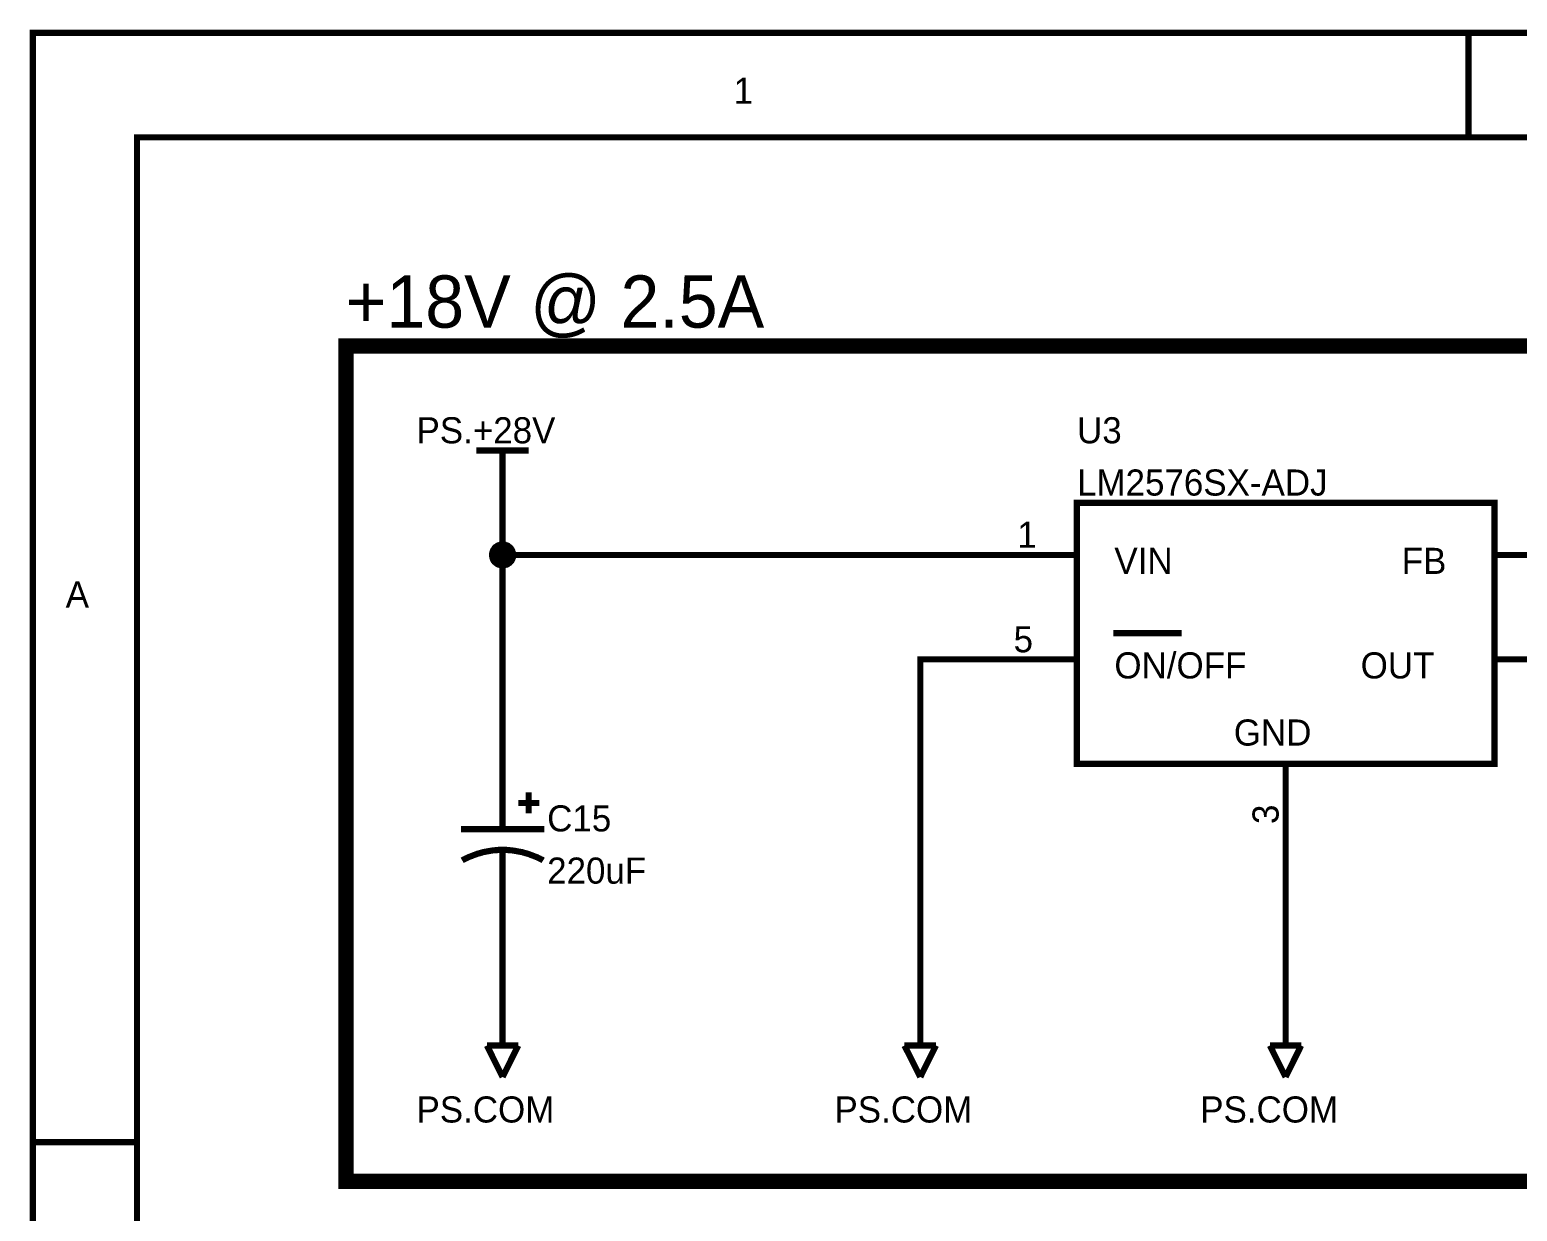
# Model space of a CAD drawing. Header units: inches. Extents: x 0 to 11, y 0 to 8.5.
# Drawn here: x -0.005 to 2.844, y 6.243 to 8.506 of the extents above; entities that cross this region are included whole.
import ezdxf

# ---------------------------------------------------------------- set-up
doc = ezdxf.new("R2010")
doc.units = ezdxf.units.IN
doc.header["$MEASUREMENT"] = 0
doc.layers.add('Sheet', color=255, linetype='Continuous')

msp = doc.modelspace()

# ---------------------------------------------------------------- linework, layer by layer
at = {"layer": 'Sheet'}
for points, const_width in [([(0.0013, 8.5), (10.9991, 8.5), (10.9991, 0), (0.0013, 0), (0.0013, 8.5)], 0.0118), ([(0.0013, 8.5), (0.0013, 0), (10.9991, 0), (10.9991, 8.5), (0.0013, 8.5), (0.0013, 8.5)], 0.0039), ([(0.201, 8.2998), (10.799, 8.2998), (10.799, 0.1997), (0.201, 0.1997), (0.201, 8.2998)], 0.0118), ([(0.201, 8.2998), (0.201, 0.1997), (10.799, 0.1997), (10.799, 8.2998), (0.201, 8.2998), (0.201, 8.2998)], 0.0039), ([(0.6013, 7.8999), (5.6001, 7.8999), (5.6001, 6.2999), (0.6013, 6.2999), (0.6013, 7.8999)], 0.0295), ([(2.0009, 7.5997), (2.8009, 7.5997), (2.8009, 7.0997), (2.0009, 7.0997), (2.0009, 7.5997)], 0.0118), ([(2.0009, 7.5997), (2.0009, 7.0997), (2.8009, 7.0997), (2.8009, 7.5997), (2.0009, 7.5997), (2.0009, 7.5997)], 0.0039)]:
    msp.add_lwpolyline(points, close=True, dxfattribs=dict(at, const_width=const_width))
for points, const_width in [([(0.0013, 8.5), (0.201, 8.5)], 0.0118), ([(2.7509, 8.5), (2.7509, 8.2998)], 0.0118), ([(0.851, 7.6998), (0.9511, 7.6998)], 0.0118), ([(0.901, 7.5997), (0.901, 7.6998)], 0.0118), ([(0.901, 7.4996), (0.901, 7.5997)], 0.0118), ([(0.8809, 7.4996), (0.8809, 7.5005), (0.8809, 7.5018), (0.8814, 7.5027), (0.8814, 7.5036), (0.8814, 7.5045), (0.8818, 7.5054), (0.8823, 7.5068), (0.8827, 7.5076), (0.8827, 7.5085), (0.8832, 7.5094), (0.8836, 7.5099), (0.8845, 7.5108), (0.8849, 7.5117), (0.8854, 7.5126), (0.8863, 7.513), (0.8867, 7.5139), (0.8876, 7.5144), (0.8881, 7.5152), (0.889, 7.5157), (0.8899, 7.5161), (0.8908, 7.517), (0.8912, 7.5175), (0.8921, 7.5179), (0.893, 7.5179), (0.8939, 7.5184), (0.8952, 7.5188), (0.8961, 7.5193), (0.897, 7.5193), (0.8979, 7.5193), (0.8988, 7.5197), (0.9001, 7.5197), (0.901, 7.5197)], 0.0118), ([(0.8809, 7.4996), (0.8809, 7.5005), (0.8809, 7.5018), (0.8814, 7.5027), (0.8814, 7.5036), (0.8814, 7.5045), (0.8818, 7.5054), (0.8823, 7.5068), (0.8827, 7.5076), (0.8827, 7.5085), (0.8832, 7.5094), (0.8836, 7.5099), (0.8845, 7.5108), (0.8849, 7.5117), (0.8854, 7.5126), (0.8863, 7.513), (0.8867, 7.5139), (0.8876, 7.5144), (0.8881, 7.5152), (0.889, 7.5157), (0.8899, 7.5161), (0.8908, 7.517), (0.8912, 7.5175), (0.8921, 7.5179), (0.893, 7.5179), (0.8939, 7.5184), (0.8952, 7.5188), (0.8961, 7.5193), (0.897, 7.5193), (0.8979, 7.5193), (0.8988, 7.5197), (0.9001, 7.5197), (0.901, 7.5197)], 0.0118), ([(0.8809, 7.4996), (0.8809, 7.5005), (0.8809, 7.5018), (0.8814, 7.5027), (0.8814, 7.5036), (0.8814, 7.5045), (0.8818, 7.5054), (0.8823, 7.5068), (0.8827, 7.5076), (0.8827, 7.5085), (0.8832, 7.5094), (0.8836, 7.5099), (0.8845, 7.5108), (0.8849, 7.5117), (0.8854, 7.5126), (0.8863, 7.513), (0.8867, 7.5139), (0.8876, 7.5144), (0.8881, 7.5152), (0.889, 7.5157), (0.8899, 7.5161), (0.8908, 7.517), (0.8912, 7.5175), (0.8921, 7.5179), (0.893, 7.5179), (0.8939, 7.5184), (0.8952, 7.5188), (0.8961, 7.5193), (0.897, 7.5193), (0.8979, 7.5193), (0.8988, 7.5197), (0.9001, 7.5197), (0.901, 7.5197)], 0.0118), ([(0.8809, 7.4996), (0.8809, 7.5005), (0.8809, 7.5018), (0.8814, 7.5027), (0.8814, 7.5036), (0.8814, 7.5045), (0.8818, 7.5054), (0.8823, 7.5068), (0.8827, 7.5076), (0.8827, 7.5085), (0.8832, 7.5094), (0.8836, 7.5099), (0.8845, 7.5108), (0.8849, 7.5117), (0.8854, 7.5126), (0.8863, 7.513), (0.8867, 7.5139), (0.8876, 7.5144), (0.8881, 7.5152), (0.889, 7.5157), (0.8899, 7.5161), (0.8908, 7.517), (0.8912, 7.5175), (0.8921, 7.5179), (0.893, 7.5179), (0.8939, 7.5184), (0.8952, 7.5188), (0.8961, 7.5193), (0.897, 7.5193), (0.8979, 7.5193), (0.8988, 7.5197), (0.9001, 7.5197), (0.901, 7.5197)], 0.0118), ([(0.8809, 7.4996), (0.8809, 7.5005), (0.8809, 7.5018), (0.8814, 7.5027), (0.8814, 7.5036), (0.8814, 7.5045), (0.8818, 7.5054), (0.8823, 7.5068), (0.8827, 7.5076), (0.8827, 7.5085), (0.8832, 7.5094), (0.8836, 7.5099), (0.8845, 7.5108), (0.8849, 7.5117), (0.8854, 7.5126), (0.8863, 7.513), (0.8867, 7.5139), (0.8876, 7.5144), (0.8881, 7.5152), (0.889, 7.5157), (0.8899, 7.5161), (0.8908, 7.517), (0.8912, 7.5175), (0.8921, 7.5179), (0.893, 7.5179), (0.8939, 7.5184), (0.8952, 7.5188), (0.8961, 7.5193), (0.897, 7.5193), (0.8979, 7.5193), (0.8988, 7.5197), (0.9001, 7.5197), (0.901, 7.5197)], 0.0039), ([(0.8809, 7.4996), (0.8809, 7.5005), (0.8809, 7.5018), (0.8814, 7.5027), (0.8814, 7.5036), (0.8814, 7.5045), (0.8818, 7.5054), (0.8823, 7.5068), (0.8827, 7.5076), (0.8827, 7.5085), (0.8832, 7.5094), (0.8836, 7.5099), (0.8845, 7.5108), (0.8849, 7.5117), (0.8854, 7.5126), (0.8863, 7.513), (0.8867, 7.5139), (0.8876, 7.5144), (0.8881, 7.5152), (0.889, 7.5157), (0.8899, 7.5161), (0.8908, 7.517), (0.8912, 7.5175), (0.8921, 7.5179), (0.893, 7.5179), (0.8939, 7.5184), (0.8952, 7.5188), (0.8961, 7.5193), (0.897, 7.5193), (0.8979, 7.5193), (0.8988, 7.5197), (0.9001, 7.5197), (0.901, 7.5197)], 0.0039), ([(0.8809, 7.4996), (0.8809, 7.5005), (0.8809, 7.5018), (0.8814, 7.5027), (0.8814, 7.5036), (0.8814, 7.5045), (0.8818, 7.5054), (0.8823, 7.5068), (0.8827, 7.5076), (0.8827, 7.5085), (0.8832, 7.5094), (0.8836, 7.5099), (0.8845, 7.5108), (0.8849, 7.5117), (0.8854, 7.5126), (0.8863, 7.513), (0.8867, 7.5139), (0.8876, 7.5144), (0.8881, 7.5152), (0.889, 7.5157), (0.8899, 7.5161), (0.8908, 7.517), (0.8912, 7.5175), (0.8921, 7.5179), (0.893, 7.5179), (0.8939, 7.5184), (0.8952, 7.5188), (0.8961, 7.5193), (0.897, 7.5193), (0.8979, 7.5193), (0.8988, 7.5197), (0.9001, 7.5197), (0.901, 7.5197)], 0.0039), ([(0.8809, 7.4996), (0.8809, 7.5005), (0.8809, 7.5018), (0.8814, 7.5027), (0.8814, 7.5036), (0.8814, 7.5045), (0.8818, 7.5054), (0.8823, 7.5068), (0.8827, 7.5076), (0.8827, 7.5085), (0.8832, 7.5094), (0.8836, 7.5099), (0.8845, 7.5108), (0.8849, 7.5117), (0.8854, 7.5126), (0.8863, 7.513), (0.8867, 7.5139), (0.8876, 7.5144), (0.8881, 7.5152), (0.889, 7.5157), (0.8899, 7.5161), (0.8908, 7.517), (0.8912, 7.5175), (0.8921, 7.5179), (0.893, 7.5179), (0.8939, 7.5184), (0.8952, 7.5188), (0.8961, 7.5193), (0.897, 7.5193), (0.8979, 7.5193), (0.8988, 7.5197), (0.9001, 7.5197), (0.901, 7.5197)], 0.0039), ([(0.901, 7.5197), (0.901, 7.5197)], 0.0118), ([(0.901, 7.5197), (0.9019, 7.5197), (0.9033, 7.5197), (0.9042, 7.5193), (0.9051, 7.5193), (0.9059, 7.5193), (0.9068, 7.5188), (0.9082, 7.5184), (0.9091, 7.5179), (0.91, 7.5179), (0.9109, 7.5175), (0.9113, 7.517), (0.9122, 7.5161), (0.9131, 7.5157), (0.914, 7.5152), (0.9144, 7.5144), (0.9153, 7.5139), (0.9158, 7.513), (0.9167, 7.5126), (0.9171, 7.5117), (0.9176, 7.5108), (0.9185, 7.5099), (0.9189, 7.5094), (0.9193, 7.5085), (0.9193, 7.5076), (0.9198, 7.5068), (0.9202, 7.5054), (0.9207, 7.5045), (0.9207, 7.5036), (0.9207, 7.5027), (0.9211, 7.5018), (0.9211, 7.5005), (0.9211, 7.4996)], 0.0118), ([(0.901, 7.5197), (0.901, 7.5197)], 0.0118), ([(0.901, 7.5197), (0.9019, 7.5197), (0.9033, 7.5197), (0.9042, 7.5193), (0.9051, 7.5193), (0.9059, 7.5193), (0.9068, 7.5188), (0.9082, 7.5184), (0.9091, 7.5179), (0.91, 7.5179), (0.9109, 7.5175), (0.9113, 7.517), (0.9122, 7.5161), (0.9131, 7.5157), (0.914, 7.5152), (0.9144, 7.5144), (0.9153, 7.5139), (0.9158, 7.513), (0.9167, 7.5126), (0.9171, 7.5117), (0.9176, 7.5108), (0.9185, 7.5099), (0.9189, 7.5094), (0.9193, 7.5085), (0.9193, 7.5076), (0.9198, 7.5068), (0.9202, 7.5054), (0.9207, 7.5045), (0.9207, 7.5036), (0.9207, 7.5027), (0.9211, 7.5018), (0.9211, 7.5005), (0.9211, 7.4996)], 0.0118), ([(0.901, 7.5197), (0.901, 7.5197)], 0.0118), ([(0.901, 7.5197), (0.9019, 7.5197), (0.9033, 7.5197), (0.9042, 7.5193), (0.9051, 7.5193), (0.9059, 7.5193), (0.9068, 7.5188), (0.9082, 7.5184), (0.9091, 7.5179), (0.91, 7.5179), (0.9109, 7.5175), (0.9113, 7.517), (0.9122, 7.5161), (0.9131, 7.5157), (0.914, 7.5152), (0.9144, 7.5144), (0.9153, 7.5139), (0.9158, 7.513), (0.9167, 7.5126), (0.9171, 7.5117), (0.9176, 7.5108), (0.9185, 7.5099), (0.9189, 7.5094), (0.9193, 7.5085), (0.9193, 7.5076), (0.9198, 7.5068), (0.9202, 7.5054), (0.9207, 7.5045), (0.9207, 7.5036), (0.9207, 7.5027), (0.9211, 7.5018), (0.9211, 7.5005), (0.9211, 7.4996)], 0.0118), ([(0.901, 7.5197), (0.901, 7.5197)], 0.0118), ([(0.901, 7.5197), (0.9019, 7.5197), (0.9033, 7.5197), (0.9042, 7.5193), (0.9051, 7.5193), (0.9059, 7.5193), (0.9068, 7.5188), (0.9082, 7.5184), (0.9091, 7.5179), (0.91, 7.5179), (0.9109, 7.5175), (0.9113, 7.517), (0.9122, 7.5161), (0.9131, 7.5157), (0.914, 7.5152), (0.9144, 7.5144), (0.9153, 7.5139), (0.9158, 7.513), (0.9167, 7.5126), (0.9171, 7.5117), (0.9176, 7.5108), (0.9185, 7.5099), (0.9189, 7.5094), (0.9193, 7.5085), (0.9193, 7.5076), (0.9198, 7.5068), (0.9202, 7.5054), (0.9207, 7.5045), (0.9207, 7.5036), (0.9207, 7.5027), (0.9211, 7.5018), (0.9211, 7.5005), (0.9211, 7.4996)], 0.0118), ([(0.901, 7.5197), (0.901, 7.5197)], 0.0039), ([(0.901, 7.5197), (0.9019, 7.5197), (0.9033, 7.5197), (0.9042, 7.5193), (0.9051, 7.5193), (0.9059, 7.5193), (0.9068, 7.5188), (0.9082, 7.5184), (0.9091, 7.5179), (0.91, 7.5179), (0.9109, 7.5175), (0.9113, 7.517), (0.9122, 7.5161), (0.9131, 7.5157), (0.914, 7.5152), (0.9144, 7.5144), (0.9153, 7.5139), (0.9158, 7.513), (0.9167, 7.5126), (0.9171, 7.5117), (0.9176, 7.5108), (0.9185, 7.5099), (0.9189, 7.5094), (0.9193, 7.5085), (0.9193, 7.5076), (0.9198, 7.5068), (0.9202, 7.5054), (0.9207, 7.5045), (0.9207, 7.5036), (0.9207, 7.5027), (0.9211, 7.5018), (0.9211, 7.5005), (0.9211, 7.4996)], 0.0039), ([(0.901, 7.5197), (0.901, 7.5197)], 0.0039), ([(0.901, 7.5197), (0.9019, 7.5197), (0.9033, 7.5197), (0.9042, 7.5193), (0.9051, 7.5193), (0.9059, 7.5193), (0.9068, 7.5188), (0.9082, 7.5184), (0.9091, 7.5179), (0.91, 7.5179), (0.9109, 7.5175), (0.9113, 7.517), (0.9122, 7.5161), (0.9131, 7.5157), (0.914, 7.5152), (0.9144, 7.5144), (0.9153, 7.5139), (0.9158, 7.513), (0.9167, 7.5126), (0.9171, 7.5117), (0.9176, 7.5108), (0.9185, 7.5099), (0.9189, 7.5094), (0.9193, 7.5085), (0.9193, 7.5076), (0.9198, 7.5068), (0.9202, 7.5054), (0.9207, 7.5045), (0.9207, 7.5036), (0.9207, 7.5027), (0.9211, 7.5018), (0.9211, 7.5005), (0.9211, 7.4996)], 0.0039), ([(0.901, 7.5197), (0.901, 7.5197)], 0.0039), ([(0.901, 7.5197), (0.9019, 7.5197), (0.9033, 7.5197), (0.9042, 7.5193), (0.9051, 7.5193), (0.9059, 7.5193), (0.9068, 7.5188), (0.9082, 7.5184), (0.9091, 7.5179), (0.91, 7.5179), (0.9109, 7.5175), (0.9113, 7.517), (0.9122, 7.5161), (0.9131, 7.5157), (0.914, 7.5152), (0.9144, 7.5144), (0.9153, 7.5139), (0.9158, 7.513), (0.9167, 7.5126), (0.9171, 7.5117), (0.9176, 7.5108), (0.9185, 7.5099), (0.9189, 7.5094), (0.9193, 7.5085), (0.9193, 7.5076), (0.9198, 7.5068), (0.9202, 7.5054), (0.9207, 7.5045), (0.9207, 7.5036), (0.9207, 7.5027), (0.9211, 7.5018), (0.9211, 7.5005), (0.9211, 7.4996)], 0.0039), ([(0.901, 7.5197), (0.901, 7.5197)], 0.0039), ([(0.901, 7.5197), (0.9019, 7.5197), (0.9033, 7.5197), (0.9042, 7.5193), (0.9051, 7.5193), (0.9059, 7.5193), (0.9068, 7.5188), (0.9082, 7.5184), (0.9091, 7.5179), (0.91, 7.5179), (0.9109, 7.5175), (0.9113, 7.517), (0.9122, 7.5161), (0.9131, 7.5157), (0.914, 7.5152), (0.9144, 7.5144), (0.9153, 7.5139), (0.9158, 7.513), (0.9167, 7.5126), (0.9171, 7.5117), (0.9176, 7.5108), (0.9185, 7.5099), (0.9189, 7.5094), (0.9193, 7.5085), (0.9193, 7.5076), (0.9198, 7.5068), (0.9202, 7.5054), (0.9207, 7.5045), (0.9207, 7.5036), (0.9207, 7.5027), (0.9211, 7.5018), (0.9211, 7.5005), (0.9211, 7.4996)], 0.0039), ([(0.901, 7.4799), (0.9001, 7.4799), (0.8988, 7.4799), (0.8979, 7.4804), (0.897, 7.4804), (0.8961, 7.4804), (0.8952, 7.4808), (0.8939, 7.4813), (0.893, 7.4813), (0.8921, 7.4817), (0.8912, 7.4822), (0.8908, 7.4826), (0.8899, 7.4835), (0.889, 7.484), (0.8881, 7.4844), (0.8876, 7.4853), (0.8867, 7.4858), (0.8863, 7.4866), (0.8854, 7.4871), (0.8849, 7.488), (0.8845, 7.4889), (0.8836, 7.4893), (0.8832, 7.4902), (0.8827, 7.4911), (0.8827, 7.492), (0.8823, 7.4929), (0.8818, 7.4938), (0.8814, 7.4947), (0.8814, 7.4956), (0.8814, 7.4965), (0.8809, 7.4978), (0.8809, 7.4987), (0.8809, 7.4996)], 0.0118), ([(0.8809, 7.4996), (0.8809, 7.4996)], 0.0118), ([(0.901, 7.4799), (0.9001, 7.4799), (0.8988, 7.4799), (0.8979, 7.4804), (0.897, 7.4804), (0.8961, 7.4804), (0.8952, 7.4808), (0.8939, 7.4813), (0.893, 7.4813), (0.8921, 7.4817), (0.8912, 7.4822), (0.8908, 7.4826), (0.8899, 7.4835), (0.889, 7.484), (0.8881, 7.4844), (0.8876, 7.4853), (0.8867, 7.4858), (0.8863, 7.4866), (0.8854, 7.4871), (0.8849, 7.488), (0.8845, 7.4889), (0.8836, 7.4893), (0.8832, 7.4902), (0.8827, 7.4911), (0.8827, 7.492), (0.8823, 7.4929), (0.8818, 7.4938), (0.8814, 7.4947), (0.8814, 7.4956), (0.8814, 7.4965), (0.8809, 7.4978), (0.8809, 7.4987), (0.8809, 7.4996)], 0.0118), ([(0.8809, 7.4996), (0.8809, 7.4996)], 0.0118), ([(0.901, 7.4799), (0.9001, 7.4799), (0.8988, 7.4799), (0.8979, 7.4804), (0.897, 7.4804), (0.8961, 7.4804), (0.8952, 7.4808), (0.8939, 7.4813), (0.893, 7.4813), (0.8921, 7.4817), (0.8912, 7.4822), (0.8908, 7.4826), (0.8899, 7.4835), (0.889, 7.484), (0.8881, 7.4844), (0.8876, 7.4853), (0.8867, 7.4858), (0.8863, 7.4866), (0.8854, 7.4871), (0.8849, 7.488), (0.8845, 7.4889), (0.8836, 7.4893), (0.8832, 7.4902), (0.8827, 7.4911), (0.8827, 7.492), (0.8823, 7.4929), (0.8818, 7.4938), (0.8814, 7.4947), (0.8814, 7.4956), (0.8814, 7.4965), (0.8809, 7.4978), (0.8809, 7.4987), (0.8809, 7.4996)], 0.0118), ([(0.8809, 7.4996), (0.8809, 7.4996)], 0.0118), ([(0.901, 7.4799), (0.9001, 7.4799), (0.8988, 7.4799), (0.8979, 7.4804), (0.897, 7.4804), (0.8961, 7.4804), (0.8952, 7.4808), (0.8939, 7.4813), (0.893, 7.4813), (0.8921, 7.4817), (0.8912, 7.4822), (0.8908, 7.4826), (0.8899, 7.4835), (0.889, 7.484), (0.8881, 7.4844), (0.8876, 7.4853), (0.8867, 7.4858), (0.8863, 7.4866), (0.8854, 7.4871), (0.8849, 7.488), (0.8845, 7.4889), (0.8836, 7.4893), (0.8832, 7.4902), (0.8827, 7.4911), (0.8827, 7.492), (0.8823, 7.4929), (0.8818, 7.4938), (0.8814, 7.4947), (0.8814, 7.4956), (0.8814, 7.4965), (0.8809, 7.4978), (0.8809, 7.4987), (0.8809, 7.4996)], 0.0118), ([(0.8809, 7.4996), (0.8809, 7.4996)], 0.0118), ([(0.901, 7.4799), (0.9001, 7.4799), (0.8988, 7.4799), (0.8979, 7.4804), (0.897, 7.4804), (0.8961, 7.4804), (0.8952, 7.4808), (0.8939, 7.4813), (0.893, 7.4813), (0.8921, 7.4817), (0.8912, 7.4822), (0.8908, 7.4826), (0.8899, 7.4835), (0.889, 7.484), (0.8881, 7.4844), (0.8876, 7.4853), (0.8867, 7.4858), (0.8863, 7.4866), (0.8854, 7.4871), (0.8849, 7.488), (0.8845, 7.4889), (0.8836, 7.4893), (0.8832, 7.4902), (0.8827, 7.4911), (0.8827, 7.492), (0.8823, 7.4929), (0.8818, 7.4938), (0.8814, 7.4947), (0.8814, 7.4956), (0.8814, 7.4965), (0.8809, 7.4978), (0.8809, 7.4987), (0.8809, 7.4996)], 0.0039), ([(0.8809, 7.4996), (0.8809, 7.4996)], 0.0039), ([(0.901, 7.4799), (0.9001, 7.4799), (0.8988, 7.4799), (0.8979, 7.4804), (0.897, 7.4804), (0.8961, 7.4804), (0.8952, 7.4808), (0.8939, 7.4813), (0.893, 7.4813), (0.8921, 7.4817), (0.8912, 7.4822), (0.8908, 7.4826), (0.8899, 7.4835), (0.889, 7.484), (0.8881, 7.4844), (0.8876, 7.4853), (0.8867, 7.4858), (0.8863, 7.4866), (0.8854, 7.4871), (0.8849, 7.488), (0.8845, 7.4889), (0.8836, 7.4893), (0.8832, 7.4902), (0.8827, 7.4911), (0.8827, 7.492), (0.8823, 7.4929), (0.8818, 7.4938), (0.8814, 7.4947), (0.8814, 7.4956), (0.8814, 7.4965), (0.8809, 7.4978), (0.8809, 7.4987), (0.8809, 7.4996)], 0.0039), ([(0.8809, 7.4996), (0.8809, 7.4996)], 0.0039), ([(0.901, 7.4799), (0.9001, 7.4799), (0.8988, 7.4799), (0.8979, 7.4804), (0.897, 7.4804), (0.8961, 7.4804), (0.8952, 7.4808), (0.8939, 7.4813), (0.893, 7.4813), (0.8921, 7.4817), (0.8912, 7.4822), (0.8908, 7.4826), (0.8899, 7.4835), (0.889, 7.484), (0.8881, 7.4844), (0.8876, 7.4853), (0.8867, 7.4858), (0.8863, 7.4866), (0.8854, 7.4871), (0.8849, 7.488), (0.8845, 7.4889), (0.8836, 7.4893), (0.8832, 7.4902), (0.8827, 7.4911), (0.8827, 7.492), (0.8823, 7.4929), (0.8818, 7.4938), (0.8814, 7.4947), (0.8814, 7.4956), (0.8814, 7.4965), (0.8809, 7.4978), (0.8809, 7.4987), (0.8809, 7.4996)], 0.0039), ([(0.8809, 7.4996), (0.8809, 7.4996)], 0.0039), ([(0.901, 7.4799), (0.9001, 7.4799), (0.8988, 7.4799), (0.8979, 7.4804), (0.897, 7.4804), (0.8961, 7.4804), (0.8952, 7.4808), (0.8939, 7.4813), (0.893, 7.4813), (0.8921, 7.4817), (0.8912, 7.4822), (0.8908, 7.4826), (0.8899, 7.4835), (0.889, 7.484), (0.8881, 7.4844), (0.8876, 7.4853), (0.8867, 7.4858), (0.8863, 7.4866), (0.8854, 7.4871), (0.8849, 7.488), (0.8845, 7.4889), (0.8836, 7.4893), (0.8832, 7.4902), (0.8827, 7.4911), (0.8827, 7.492), (0.8823, 7.4929), (0.8818, 7.4938), (0.8814, 7.4947), (0.8814, 7.4956), (0.8814, 7.4965), (0.8809, 7.4978), (0.8809, 7.4987), (0.8809, 7.4996)], 0.0039), ([(0.8809, 7.4996), (0.8809, 7.4996)], 0.0039), ([(1.8007, 7.4996), (0.901, 7.4996), (0.901, 7.0997)], 0.0118), ([(0.9211, 7.4996), (0.9211, 7.4987), (0.9211, 7.4978), (0.9207, 7.4965), (0.9207, 7.4956), (0.9207, 7.4947), (0.9202, 7.4938), (0.9198, 7.4929), (0.9193, 7.492), (0.9193, 7.4911), (0.9189, 7.4902), (0.9185, 7.4893), (0.9176, 7.4889), (0.9171, 7.488), (0.9167, 7.4871), (0.9158, 7.4866), (0.9153, 7.4858), (0.9144, 7.4853), (0.914, 7.4844), (0.9131, 7.484), (0.9122, 7.4835), (0.9113, 7.4826), (0.9109, 7.4822), (0.91, 7.4817), (0.9091, 7.4813), (0.9082, 7.4813), (0.9068, 7.4808), (0.9059, 7.4804), (0.9051, 7.4804), (0.9042, 7.4804), (0.9033, 7.4799), (0.9019, 7.4799), (0.901, 7.4799)], 0.0118), ([(0.9211, 7.4996), (0.9211, 7.4987), (0.9211, 7.4978), (0.9207, 7.4965), (0.9207, 7.4956), (0.9207, 7.4947), (0.9202, 7.4938), (0.9198, 7.4929), (0.9193, 7.492), (0.9193, 7.4911), (0.9189, 7.4902), (0.9185, 7.4893), (0.9176, 7.4889), (0.9171, 7.488), (0.9167, 7.4871), (0.9158, 7.4866), (0.9153, 7.4858), (0.9144, 7.4853), (0.914, 7.4844), (0.9131, 7.484), (0.9122, 7.4835), (0.9113, 7.4826), (0.9109, 7.4822), (0.91, 7.4817), (0.9091, 7.4813), (0.9082, 7.4813), (0.9068, 7.4808), (0.9059, 7.4804), (0.9051, 7.4804), (0.9042, 7.4804), (0.9033, 7.4799), (0.9019, 7.4799), (0.901, 7.4799)], 0.0118), ([(0.9211, 7.4996), (0.9211, 7.4987), (0.9211, 7.4978), (0.9207, 7.4965), (0.9207, 7.4956), (0.9207, 7.4947), (0.9202, 7.4938), (0.9198, 7.4929), (0.9193, 7.492), (0.9193, 7.4911), (0.9189, 7.4902), (0.9185, 7.4893), (0.9176, 7.4889), (0.9171, 7.488), (0.9167, 7.4871), (0.9158, 7.4866), (0.9153, 7.4858), (0.9144, 7.4853), (0.914, 7.4844), (0.9131, 7.484), (0.9122, 7.4835), (0.9113, 7.4826), (0.9109, 7.4822), (0.91, 7.4817), (0.9091, 7.4813), (0.9082, 7.4813), (0.9068, 7.4808), (0.9059, 7.4804), (0.9051, 7.4804), (0.9042, 7.4804), (0.9033, 7.4799), (0.9019, 7.4799), (0.901, 7.4799)], 0.0118), ([(0.9211, 7.4996), (0.9211, 7.4987), (0.9211, 7.4978), (0.9207, 7.4965), (0.9207, 7.4956), (0.9207, 7.4947), (0.9202, 7.4938), (0.9198, 7.4929), (0.9193, 7.492), (0.9193, 7.4911), (0.9189, 7.4902), (0.9185, 7.4893), (0.9176, 7.4889), (0.9171, 7.488), (0.9167, 7.4871), (0.9158, 7.4866), (0.9153, 7.4858), (0.9144, 7.4853), (0.914, 7.4844), (0.9131, 7.484), (0.9122, 7.4835), (0.9113, 7.4826), (0.9109, 7.4822), (0.91, 7.4817), (0.9091, 7.4813), (0.9082, 7.4813), (0.9068, 7.4808), (0.9059, 7.4804), (0.9051, 7.4804), (0.9042, 7.4804), (0.9033, 7.4799), (0.9019, 7.4799), (0.901, 7.4799)], 0.0118), ([(0.9211, 7.4996), (0.9211, 7.4987), (0.9211, 7.4978), (0.9207, 7.4965), (0.9207, 7.4956), (0.9207, 7.4947), (0.9202, 7.4938), (0.9198, 7.4929), (0.9193, 7.492), (0.9193, 7.4911), (0.9189, 7.4902), (0.9185, 7.4893), (0.9176, 7.4889), (0.9171, 7.488), (0.9167, 7.4871), (0.9158, 7.4866), (0.9153, 7.4858), (0.9144, 7.4853), (0.914, 7.4844), (0.9131, 7.484), (0.9122, 7.4835), (0.9113, 7.4826), (0.9109, 7.4822), (0.91, 7.4817), (0.9091, 7.4813), (0.9082, 7.4813), (0.9068, 7.4808), (0.9059, 7.4804), (0.9051, 7.4804), (0.9042, 7.4804), (0.9033, 7.4799), (0.9019, 7.4799), (0.901, 7.4799)], 0.0039), ([(0.9211, 7.4996), (0.9211, 7.4987), (0.9211, 7.4978), (0.9207, 7.4965), (0.9207, 7.4956), (0.9207, 7.4947), (0.9202, 7.4938), (0.9198, 7.4929), (0.9193, 7.492), (0.9193, 7.4911), (0.9189, 7.4902), (0.9185, 7.4893), (0.9176, 7.4889), (0.9171, 7.488), (0.9167, 7.4871), (0.9158, 7.4866), (0.9153, 7.4858), (0.9144, 7.4853), (0.914, 7.4844), (0.9131, 7.484), (0.9122, 7.4835), (0.9113, 7.4826), (0.9109, 7.4822), (0.91, 7.4817), (0.9091, 7.4813), (0.9082, 7.4813), (0.9068, 7.4808), (0.9059, 7.4804), (0.9051, 7.4804), (0.9042, 7.4804), (0.9033, 7.4799), (0.9019, 7.4799), (0.901, 7.4799)], 0.0039), ([(0.9211, 7.4996), (0.9211, 7.4987), (0.9211, 7.4978), (0.9207, 7.4965), (0.9207, 7.4956), (0.9207, 7.4947), (0.9202, 7.4938), (0.9198, 7.4929), (0.9193, 7.492), (0.9193, 7.4911), (0.9189, 7.4902), (0.9185, 7.4893), (0.9176, 7.4889), (0.9171, 7.488), (0.9167, 7.4871), (0.9158, 7.4866), (0.9153, 7.4858), (0.9144, 7.4853), (0.914, 7.4844), (0.9131, 7.484), (0.9122, 7.4835), (0.9113, 7.4826), (0.9109, 7.4822), (0.91, 7.4817), (0.9091, 7.4813), (0.9082, 7.4813), (0.9068, 7.4808), (0.9059, 7.4804), (0.9051, 7.4804), (0.9042, 7.4804), (0.9033, 7.4799), (0.9019, 7.4799), (0.901, 7.4799)], 0.0039), ([(0.9211, 7.4996), (0.9211, 7.4987), (0.9211, 7.4978), (0.9207, 7.4965), (0.9207, 7.4956), (0.9207, 7.4947), (0.9202, 7.4938), (0.9198, 7.4929), (0.9193, 7.492), (0.9193, 7.4911), (0.9189, 7.4902), (0.9185, 7.4893), (0.9176, 7.4889), (0.9171, 7.488), (0.9167, 7.4871), (0.9158, 7.4866), (0.9153, 7.4858), (0.9144, 7.4853), (0.914, 7.4844), (0.9131, 7.484), (0.9122, 7.4835), (0.9113, 7.4826), (0.9109, 7.4822), (0.91, 7.4817), (0.9091, 7.4813), (0.9082, 7.4813), (0.9068, 7.4808), (0.9059, 7.4804), (0.9051, 7.4804), (0.9042, 7.4804), (0.9033, 7.4799), (0.9019, 7.4799), (0.901, 7.4799)], 0.0039), ([(0.9211, 7.4996), (0.9211, 7.4996), (0.9211, 7.4996), (0.9211, 7.4996), (0.9211, 7.4996), (0.9211, 7.4996), (0.9211, 7.4996), (0.9211, 7.4996), (0.9211, 7.4996), (0.9211, 7.4996), (0.9211, 7.4996), (0.9211, 7.4996), (0.9211, 7.4996), (0.9211, 7.4996), (0.9211, 7.4996), (0.9211, 7.4996), (0.9211, 7.4996), (0.9211, 7.4996), (0.9211, 7.4996), (0.9211, 7.4996), (0.9211, 7.4996), (0.9211, 7.4996), (0.9211, 7.4996), (0.9211, 7.4996), (0.9211, 7.4996), (0.9211, 7.4996), (0.9211, 7.4996), (0.9211, 7.4996), (0.9211, 7.4996), (0.9211, 7.4996), (0.9211, 7.4996), (0.9211, 7.4996), (0.9211, 7.4996)], 0.0118), ([(0.9211, 7.4996), (0.9211, 7.4996)], 0.0118), ([(0.9211, 7.4996), (0.9211, 7.4996), (0.9211, 7.4996), (0.9211, 7.4996), (0.9211, 7.4996), (0.9211, 7.4996), (0.9211, 7.4996), (0.9211, 7.4996), (0.9211, 7.4996), (0.9211, 7.4996), (0.9211, 7.4996), (0.9211, 7.4996), (0.9211, 7.4996), (0.9211, 7.4996), (0.9211, 7.4996), (0.9211, 7.4996), (0.9211, 7.4996), (0.9211, 7.4996), (0.9211, 7.4996), (0.9211, 7.4996), (0.9211, 7.4996), (0.9211, 7.4996), (0.9211, 7.4996), (0.9211, 7.4996), (0.9211, 7.4996), (0.9211, 7.4996), (0.9211, 7.4996), (0.9211, 7.4996), (0.9211, 7.4996), (0.9211, 7.4996), (0.9211, 7.4996), (0.9211, 7.4996), (0.9211, 7.4996)], 0.0118), ([(0.9211, 7.4996), (0.9211, 7.4996)], 0.0118), ([(0.9211, 7.4996), (0.9211, 7.4996), (0.9211, 7.4996), (0.9211, 7.4996), (0.9211, 7.4996), (0.9211, 7.4996), (0.9211, 7.4996), (0.9211, 7.4996), (0.9211, 7.4996), (0.9211, 7.4996), (0.9211, 7.4996), (0.9211, 7.4996), (0.9211, 7.4996), (0.9211, 7.4996), (0.9211, 7.4996), (0.9211, 7.4996), (0.9211, 7.4996), (0.9211, 7.4996), (0.9211, 7.4996), (0.9211, 7.4996), (0.9211, 7.4996), (0.9211, 7.4996), (0.9211, 7.4996), (0.9211, 7.4996), (0.9211, 7.4996), (0.9211, 7.4996), (0.9211, 7.4996), (0.9211, 7.4996), (0.9211, 7.4996), (0.9211, 7.4996), (0.9211, 7.4996), (0.9211, 7.4996), (0.9211, 7.4996)], 0.0118), ([(0.9211, 7.4996), (0.9211, 7.4996)], 0.0118), ([(0.9211, 7.4996), (0.9211, 7.4996), (0.9211, 7.4996), (0.9211, 7.4996), (0.9211, 7.4996), (0.9211, 7.4996), (0.9211, 7.4996), (0.9211, 7.4996), (0.9211, 7.4996), (0.9211, 7.4996), (0.9211, 7.4996), (0.9211, 7.4996), (0.9211, 7.4996), (0.9211, 7.4996), (0.9211, 7.4996), (0.9211, 7.4996), (0.9211, 7.4996), (0.9211, 7.4996), (0.9211, 7.4996), (0.9211, 7.4996), (0.9211, 7.4996), (0.9211, 7.4996), (0.9211, 7.4996), (0.9211, 7.4996), (0.9211, 7.4996), (0.9211, 7.4996), (0.9211, 7.4996), (0.9211, 7.4996), (0.9211, 7.4996), (0.9211, 7.4996), (0.9211, 7.4996), (0.9211, 7.4996), (0.9211, 7.4996)], 0.0118), ([(0.9211, 7.4996), (0.9211, 7.4996)], 0.0118), ([(0.9211, 7.4996), (0.9211, 7.4996), (0.9211, 7.4996), (0.9211, 7.4996), (0.9211, 7.4996), (0.9211, 7.4996), (0.9211, 7.4996), (0.9211, 7.4996), (0.9211, 7.4996), (0.9211, 7.4996), (0.9211, 7.4996), (0.9211, 7.4996), (0.9211, 7.4996), (0.9211, 7.4996), (0.9211, 7.4996), (0.9211, 7.4996), (0.9211, 7.4996), (0.9211, 7.4996), (0.9211, 7.4996), (0.9211, 7.4996), (0.9211, 7.4996), (0.9211, 7.4996), (0.9211, 7.4996), (0.9211, 7.4996), (0.9211, 7.4996), (0.9211, 7.4996), (0.9211, 7.4996), (0.9211, 7.4996), (0.9211, 7.4996), (0.9211, 7.4996), (0.9211, 7.4996), (0.9211, 7.4996), (0.9211, 7.4996)], 0.0039), ([(0.9211, 7.4996), (0.9211, 7.4996)], 0.0039), ([(0.9211, 7.4996), (0.9211, 7.4996), (0.9211, 7.4996), (0.9211, 7.4996), (0.9211, 7.4996), (0.9211, 7.4996), (0.9211, 7.4996), (0.9211, 7.4996), (0.9211, 7.4996), (0.9211, 7.4996), (0.9211, 7.4996), (0.9211, 7.4996), (0.9211, 7.4996), (0.9211, 7.4996), (0.9211, 7.4996), (0.9211, 7.4996), (0.9211, 7.4996), (0.9211, 7.4996), (0.9211, 7.4996), (0.9211, 7.4996), (0.9211, 7.4996), (0.9211, 7.4996), (0.9211, 7.4996), (0.9211, 7.4996), (0.9211, 7.4996), (0.9211, 7.4996), (0.9211, 7.4996), (0.9211, 7.4996), (0.9211, 7.4996), (0.9211, 7.4996), (0.9211, 7.4996), (0.9211, 7.4996), (0.9211, 7.4996)], 0.0039), ([(0.9211, 7.4996), (0.9211, 7.4996)], 0.0039), ([(0.9211, 7.4996), (0.9211, 7.4996), (0.9211, 7.4996), (0.9211, 7.4996), (0.9211, 7.4996), (0.9211, 7.4996), (0.9211, 7.4996), (0.9211, 7.4996), (0.9211, 7.4996), (0.9211, 7.4996), (0.9211, 7.4996), (0.9211, 7.4996), (0.9211, 7.4996), (0.9211, 7.4996), (0.9211, 7.4996), (0.9211, 7.4996), (0.9211, 7.4996), (0.9211, 7.4996), (0.9211, 7.4996), (0.9211, 7.4996), (0.9211, 7.4996), (0.9211, 7.4996), (0.9211, 7.4996), (0.9211, 7.4996), (0.9211, 7.4996), (0.9211, 7.4996), (0.9211, 7.4996), (0.9211, 7.4996), (0.9211, 7.4996), (0.9211, 7.4996), (0.9211, 7.4996), (0.9211, 7.4996), (0.9211, 7.4996)], 0.0039), ([(0.9211, 7.4996), (0.9211, 7.4996)], 0.0039), ([(0.9211, 7.4996), (0.9211, 7.4996), (0.9211, 7.4996), (0.9211, 7.4996), (0.9211, 7.4996), (0.9211, 7.4996), (0.9211, 7.4996), (0.9211, 7.4996), (0.9211, 7.4996), (0.9211, 7.4996), (0.9211, 7.4996), (0.9211, 7.4996), (0.9211, 7.4996), (0.9211, 7.4996), (0.9211, 7.4996), (0.9211, 7.4996), (0.9211, 7.4996), (0.9211, 7.4996), (0.9211, 7.4996), (0.9211, 7.4996), (0.9211, 7.4996), (0.9211, 7.4996), (0.9211, 7.4996), (0.9211, 7.4996), (0.9211, 7.4996), (0.9211, 7.4996), (0.9211, 7.4996), (0.9211, 7.4996), (0.9211, 7.4996), (0.9211, 7.4996), (0.9211, 7.4996), (0.9211, 7.4996), (0.9211, 7.4996)], 0.0039), ([(0.9211, 7.4996), (0.9211, 7.4996)], 0.0039), ([(2.0009, 7.4996), (1.8007, 7.4996)], 0.0118), ([(2.8009, 7.4996), (3.0006, 7.4996)], 0.0118), ([(2.1362, 7.3499), (2.071, 7.3499)], 0.0118), ([(2.2014, 7.3499), (2.1362, 7.3499)], 0.0118), ([(1.7011, 6.5997), (1.7011, 7.2999), (1.8007, 7.2999)], 0.0118), ([(2.0009, 7.2999), (1.8007, 7.2999)], 0.0118), ([(2.8009, 7.2999), (3.0006, 7.2999)], 0.0118), ([(0.901, 6.9996), (0.901, 7.0997)], 0.0118), ([(2.4007, 7.0997), (2.4007, 6.9)], 0.0118), ([(0.9511, 7.005), (0.9511, 7.0448)], 0.0118), ([(0.931, 7.0247), (0.9712, 7.0247)], 0.0118), ([(0.8211, 6.9746), (0.981, 6.9746)], 0.0118), ([(0.901, 6.9996), (0.901, 6.9746)], 0.0118), ([(0.901, 6.9348), (0.8984, 6.9348), (0.8961, 6.9348), (0.8934, 6.9348), (0.8908, 6.9344), (0.8885, 6.9344), (0.8858, 6.934), (0.8832, 6.934), (0.8809, 6.9335), (0.8782, 6.9331), (0.876, 6.9326), (0.8733, 6.9322), (0.8707, 6.9317), (0.8684, 6.9313), (0.8657, 6.9308), (0.8635, 6.9304), (0.8613, 6.9295), (0.8586, 6.929), (0.8564, 6.9281), (0.8537, 6.9277), (0.8514, 6.9268), (0.8492, 6.9259), (0.8465, 6.925), (0.8443, 6.9241), (0.8421, 6.9232), (0.8398, 6.9223), (0.8372, 6.9214), (0.8349, 6.9205), (0.8327, 6.9192), (0.8304, 6.9183), (0.8282, 6.917), (0.826, 6.9161), (0.8237, 6.9147)], 0.0118), ([(0.901, 6.9348), (0.901, 6.9)], 0.0118), ([(0.9788, 6.9147), (0.9765, 6.9161), (0.9743, 6.917), (0.9721, 6.9183), (0.9698, 6.9192), (0.9676, 6.9205), (0.9649, 6.9214), (0.9627, 6.9223), (0.9604, 6.9232), (0.9582, 6.9241), (0.9555, 6.925), (0.9533, 6.9259), (0.9511, 6.9268), (0.9484, 6.9277), (0.9462, 6.9281), (0.9435, 6.929), (0.9412, 6.9295), (0.939, 6.9304), (0.9363, 6.9308), (0.9336, 6.9313), (0.9314, 6.9317), (0.9287, 6.9322), (0.9265, 6.9326), (0.9238, 6.9331), (0.9211, 6.9335), (0.9189, 6.934), (0.9162, 6.934), (0.9135, 6.9344), (0.9113, 6.9344), (0.9086, 6.9348), (0.9059, 6.9348), (0.9037, 6.9348), (0.901, 6.9348)], 0.0118), ([(0.901, 6.9), (0.901, 6.7999)], 0.0118), ([(2.4007, 6.5997), (2.4007, 6.9)], 0.0118), ([(0.901, 6.5997), (0.901, 6.7999)], 0.0118), ([(0.901, 6.5997), (0.901, 6.56)], 0.0118), ([(1.7011, 6.5997), (1.7011, 6.56)], 0.0118), ([(2.4007, 6.5997), (2.4007, 6.56)], 0.0118), ([(0.901, 6.4997), (0.8711, 6.56)], 0.0118), ([(0.8711, 6.56), (0.931, 6.56)], 0.0118), ([(0.901, 6.4997), (0.931, 6.56)], 0.0118), ([(1.7011, 6.4997), (1.6707, 6.56)], 0.0118), ([(1.6707, 6.56), (1.731, 6.56)], 0.0118), ([(1.7011, 6.4997), (1.731, 6.56)], 0.0118), ([(2.4007, 6.4997), (2.3707, 6.56)], 0.0118), ([(2.3707, 6.56), (2.4306, 6.56)], 0.0118), ([(2.4007, 6.4997), (2.4306, 6.56)], 0.0118), ([(0.0013, 6.375), (0.201, 6.375)], 0.0118)]:
    msp.add_lwpolyline(points, dxfattribs=dict(at, const_width=const_width))
at = {"layer": 'Sheet', "const_width": 0.02}
msp.add_lwpolyline([(0.89, 7.5, 1), (0.91, 7.5, 1)], format="xyb", close=True, dxfattribs=at)

# ---------------------------------------------------------------- texts
at = {"layer": 'Sheet'}
for s, height, p in [('1', 0.05, (1.3437, 8.3642)), ('+18V @ 2.5A', 0.100084, (0.6004, 7.9352)), ('PS.+28V', 0.05004, (0.7362, 7.7136)), ('U3', 0.05004, (2.0013, 7.7136)), ('LM2576SX-ADJ', 0.050042, (2.0013, 7.6135)), ('1', 0.05, (1.8869, 7.5135)), ('VIN', 0.05004, (2.0728, 7.4634)), ('FB', 0.05004, (2.6231, 7.4634)), ('A', 0.05, (0.0643, 7.3991)), ('5', 0.05, (1.8798, 7.3133)), ('ON/OFF', 0.05004, (2.0728, 7.2632)), ('OUT', 0.05004, (2.5445, 7.2632)), ('GND', 0.05004, (2.3015, 7.1346)), ('C15', 0.05004, (0.9864, 6.9701)), ('220uF', 0.05004, (0.9864, 6.8701)), ('PS.COM', 0.05004, (0.7362, 6.4125)), ('PS.COM', 0.05004, (1.5367, 6.4125)), ('PS.COM', 0.05004, (2.2372, 6.4125))]:
    msp.add_text(s, height=height, dxfattribs=at).set_placement(p)
msp.add_text('3', height=0.05, rotation=90, dxfattribs=at).set_placement((2.3873, 6.9844))

doc.saveas('drawing.dxf')
